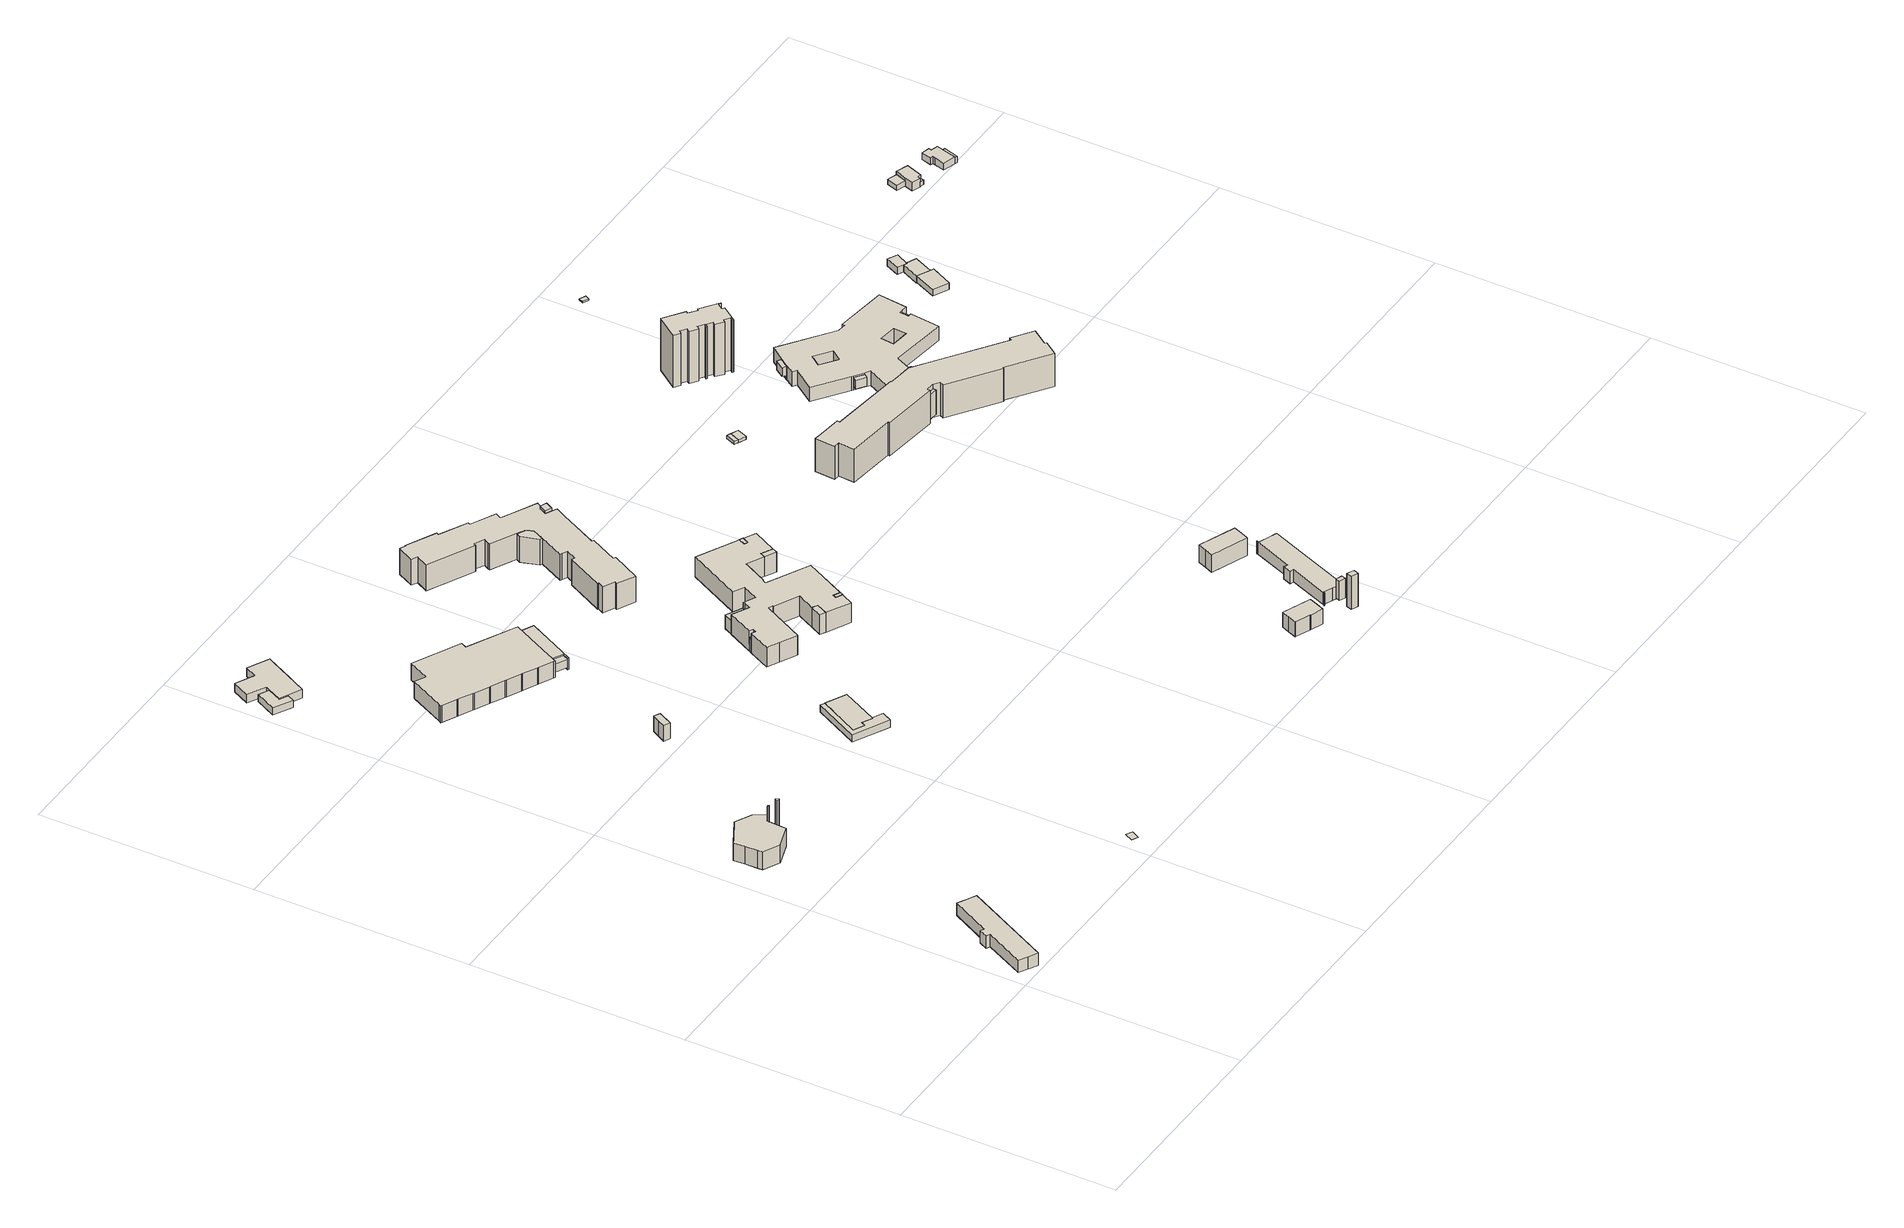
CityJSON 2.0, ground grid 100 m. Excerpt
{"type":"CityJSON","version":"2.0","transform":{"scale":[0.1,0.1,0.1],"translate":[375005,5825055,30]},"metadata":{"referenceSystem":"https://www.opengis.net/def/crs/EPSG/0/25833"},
"CityObjects":{
"building1":{"type":"Building","attributes":{"name":"Haus 13","Gemeindeschluessel":"11000005","BezugspunktDach":"2200","function":"31001_2020","measuredHeight":10.43,"storeysAboveGround":2},"address":[{"country":"Germany","locality":"Berlin","thoroughfareNumber":"555 (23)","thoroughfareName":"Stadtrandstraße"}],"geometry":[{"type":"Solid","lod":"1","boundaries":[[[[0,1,2,3,4,5,6,7,8,9]],[[10,11,12,13,14,15,16,17,18,19]],[[10,19,9,8]],[[11,10,8,7]],[[12,11,7,6]],[[13,12,6,5]],[[14,13,5,4]],[[15,14,4,3]],[[16,15,3,2]],[[17,16,2,1]],[[18,17,1,0]],[[19,18,0,9]]]]}]},
"building2":{"type":"Building","attributes":{"Gemeindeschluessel":"11000005","function":"31001_3043"},"address":[{"country":"Germany","locality":"Berlin","thoroughfareNumber":"555 (1)","thoroughfareName":"Stadtrandstraße"}],"children":["building2-1","building2-2"]},
"building2-1":{"type":"BuildingPart","attributes":{"BezugspunktDach":"2200","measuredHeight":12.29,"storeysAboveGround":2},"parents":["building2"],"geometry":[{"type":"Solid","lod":"1","boundaries":[[[[20,21,22,23]],[[24,25,26,27]],[[24,28,29,27,23,22]],[[25,24,22,21]],[[26,25,21,20]],[[27,26,20,23]],[[27,29,28,24]]]]}]},
"building2-2":{"type":"BuildingPart","attributes":{"BezugspunktDach":"2200","measuredHeight":8.95,"storeysAboveGround":2},"parents":["building2"],"geometry":[{"type":"MultiSurface","lod":"1","boundaries":[[[30,31,32,33,34,35,29,28,36,37,38]],[[39,40,41,42,43,44,45,46,47,48,49]],[[39,49,38,37]],[[40,39,37,36]],[[41,40,36,28]],[[42,41,24,27,50]],[[43,42,29,35]],[[44,43,35,34]],[[45,44,34,33]],[[46,45,33,32]],[[47,46,32,31]],[[48,47,31,30]],[[49,48,30,38]],[[50,27,24,28,29]]]}]},
"building3":{"type":"Building","attributes":{"Gemeindeschluessel":"11000005","BezugspunktDach":"2200","function":"31001_3040","measuredHeight":15.69,"storeysAboveGround":2},"address":[{"country":"Germany","locality":"Berlin","thoroughfareNumber":"555 (2)","thoroughfareName":"Stadtrandstraße"}],"geometry":[{"type":"Solid","lod":"1","boundaries":[[[[51,52,53,54,55]],[[56,57,58,59,60]],[[56,60,55,54]],[[57,56,54,53]],[[58,57,53,52]],[[59,58,52,51]],[[60,59,51,55]]]]}]},
"building4":{"type":"Building","attributes":{"Gemeindeschluessel":"11000005","BezugspunktDach":"2200","function":"31001_2463","measuredHeight":0.134,"storeysAboveGround":1},"address":[{"country":"Germany","locality":"Berlin","thoroughfareNumber":"555 (15)","thoroughfareName":"Stadtrandstraße"}],"geometry":[{"type":"Solid","lod":"1","boundaries":[[[[61,62,63,64,65]],[[66,67,68,69,70]],[[66,70,65,64]],[[67,66,64,63]],[[68,67,63,62]],[[69,68,62,61]],[[70,69,61,65]]]]}]},
"building5":{"type":"Building","attributes":{"Gemeindeschluessel":"11000005","BezugspunktDach":"2200","function":"51009_1610","measuredHeight":3.52,"storeysAboveGround":0},"address":[{"country":"Germany","locality":"Berlin"}],"geometry":[{"type":"Solid","lod":"1","boundaries":[[[[71,72,73,74,75,76]],[[77,78,79,80,81,82]],[[77,82,76,75]],[[78,77,75,74]],[[79,78,74,73]],[[80,79,73,72]],[[81,80,72,71]],[[82,81,71,76]]]]}]},
"building6":{"type":"Building","attributes":{"name":"Haus 5","Gemeindeschluessel":"11000005","BezugspunktDach":"2200","function":"31001_3050","measuredHeight":4.32,"storeysAboveGround":1},"address":[{"country":"Germany","locality":"Berlin","thoroughfareNumber":"555 (8)","thoroughfareName":"Stadtrandstraße"}],"geometry":[{"type":"Solid","lod":"1","boundaries":[[[[83,84,85,86,87,88,89,90,91,92,93,94]],[[95,96,97,98,99,100,101,102,103,104,105,106]],[[95,106,94,93]],[[96,95,93,92]],[[97,96,92,91]],[[98,97,91,90]],[[99,98,90,89]],[[100,99,89,88]],[[101,100,88,87]],[[102,101,87,86]],[[103,102,86,85]],[[104,103,85,84]],[[105,104,84,83]],[[106,105,83,94]]]]}]},
"building7":{"type":"Building","attributes":{"Gemeindeschluessel":"11000005","BezugspunktDach":"2200","function":"51009_1610","measuredHeight":7.87,"storeysAboveGround":0},"address":[{"country":"Germany","locality":"Berlin"}],"geometry":[{"type":"Solid","lod":"1","boundaries":[[[[107,108,109,110,111]],[[112,113,114,115,116]],[[112,116,111,110]],[[113,112,110,109]],[[114,113,109,108]],[[115,114,108,107]],[[116,115,107,111]]]]}]},
"building8":{"type":"Building","attributes":{"name":"Haus 20","Gemeindeschluessel":"11000005","function":"31001_3050"},"address":[{"country":"Germany","locality":"Berlin","thoroughfareNumber":"555 (5)","thoroughfareName":"Stadtrandstraße"}],"children":["building8-1","building8-2"]},
"building8-1":{"type":"BuildingPart","attributes":{"BezugspunktDach":"2200","measuredHeight":8.39,"storeysAboveGround":2},"parents":["building8"],"geometry":[{"type":"MultiSurface","lod":"1","boundaries":[[[117,118,119,120,121,122,123,124,125,126,127,128,129,130,131,132,133,134,135,136,137,138,139,140,141,142,143]],[[144,145,146,147,148,149,150,151,152,153,154,155,156,157,158,159,160,161,162,163,164,165,166,167,168,169,170]],[[144,170,143,142]],[[145,144,142,141]],[[146,145,141,140]],[[147,146,140,139]],[[148,147,139,138]],[[149,148,138,137]],[[150,149,137,136]],[[151,150,136,135]],[[171,172,173,135,134]],[[153,152,134,133]],[[154,153,133,132]],[[155,154,132,131]],[[156,155,131,130]],[[157,156,130,129]],[[158,157,129,128]],[[159,158,128,127]],[[160,159,127,126]],[[161,160,126,125]],[[162,161,125,124]],[[163,162,124,123]],[[164,163,123,122]],[[165,164,122,121]],[[166,165,121,120]],[[167,166,120,119]],[[168,167,119,118]],[[169,168,118,117]],[[170,169,117,143]],[[152,151,173,172,171]]]}]},
"building8-2":{"type":"BuildingPart","attributes":{"BezugspunktDach":"2200","measuredHeight":5.8,"storeysAboveGround":2},"parents":["building8"],"geometry":[{"type":"Solid","lod":"1","boundaries":[[[[174,175,176,177,172,171]],[[178,179,180,181,182,183]],[[178,183,171,152,151,172]],[[179,178,172,177]],[[180,179,177,176]],[[181,180,176,175]],[[182,181,175,174]],[[183,182,174,171]],[[172,151,152,171]]]]}]},
"building9":{"type":"Building","attributes":{"Gemeindeschluessel":"11000005","BezugspunktDach":"2200","function":"51009_1610","measuredHeight":3.6,"storeysAboveGround":0},"address":[{"country":"Germany","locality":"Berlin"}],"geometry":[{"type":"Solid","lod":"1","boundaries":[[[[184,185,186,187,188,189,190,191,192,193]],[[194,195,196,197,198,199,200,201,202,203]],[[194,203,193,192]],[[195,194,192,191]],[[196,195,191,190]],[[197,196,190,189]],[[198,197,189,188]],[[199,198,188,187]],[[200,199,187,186]],[[201,200,186,185]],[[202,201,185,184]],[[203,202,184,193]]]]}]},
"building10":{"type":"Building","attributes":{"Gemeindeschluessel":"11000005","BezugspunktDach":"2200","function":"31001_3050","measuredHeight":3.71,"storeysAboveGround":1},"address":[{"country":"Germany","locality":"Berlin","thoroughfareNumber":"555 (3)","thoroughfareName":"Stadtrandstraße"}],"geometry":[{"type":"Solid","lod":"1","boundaries":[[[[204,205,206,207,208,209,210]],[[195,211,200,199,198,197,196]],[[195,196,210,209]],[[211,195,209,208]],[[200,211,208,207]],[[199,200,207,206]],[[198,199,206,205]],[[197,198,205,204]],[[196,197,204,210]]]]}]},
"building11":{"type":"Building","attributes":{"Gemeindeschluessel":"11000005","BezugspunktDach":"2200","function":"51009_1610","measuredHeight":4.4,"storeysAboveGround":0},"address":[{"country":"Germany","locality":"Berlin"}],"geometry":[{"type":"Solid","lod":"1","boundaries":[[[[212,213,214,215]],[[216,217,218,219]],[[216,219,215,214]],[[217,216,214,213]],[[218,217,213,212]],[[219,218,212,215]]]]}]},
"building12":{"type":"Building","attributes":{"Gemeindeschluessel":"11000005","BezugspunktDach":"2200","function":"51009_1610","measuredHeight":9.75,"storeysAboveGround":0},"address":[{"country":"Germany","locality":"Berlin"}],"geometry":[{"type":"Solid","lod":"1","boundaries":[[[[220,221,222,223,224,225]],[[226,227,228,229,230,231]],[[226,231,225,224]],[[227,226,224,223]],[[228,227,223,222]],[[229,228,222,221]],[[230,229,221,220]],[[231,230,220,225]]]]}]},
"building13":{"type":"Building","attributes":{"Gemeindeschluessel":"11000005","function":"31001_3052"},"address":[{"country":"Germany","locality":"Berlin","thoroughfareNumber":"555 (4)","thoroughfareName":"Stadtrandstraße"}],"children":["building13-1","building13-2","building13-3","building13-4","building13-5"]},
"building13-1":{"type":"BuildingPart","attributes":{"BezugspunktDach":"2200","measuredHeight":9.9,"storeysAboveGround":3},"parents":["building13"],"geometry":[{"type":"MultiSurface","lod":"1","boundaries":[[[232,233,234,235,236,237,238,224,223,222,221,220,239,240,241,242,243,244,245,246,247,248,249,250,251,252,253,254,255,256,257,258,259,260,261,262,263,264,265,266,267,268,269,270,271,272]],[[273,274,275,276,277,278,279,280,281,282,283,284,285,286,287,288,289,290,291,292,293,294,295,296,297,298,299,300,301,302,303,304,305,306,307,308,309,310,311,312,313,314,315,316,317,318]],[[273,318,272,271]],[[319,320,321,322,323,274,273,271,270]],[[324,320,323,325,275,274,270,269]],[[326,327,324,325,328,276,275,269,268]],[[277,276,268,267]],[[329,330,331,267,266]],[[278,277,332,333,334]],[[335,336,329,266,265]],[[279,278,333,337]],[[338,336,265,264]],[[280,279,339,337,340,341]],[[342,338,264,263]],[[281,280,343,340,344,345]],[[282,281,263,262]],[[283,282,262,261]],[[284,283,261,260]],[[285,284,260,259]],[[286,285,259,258]],[[287,286,346,347,348]],[[288,287,349,347,350]],[[289,288,351,350,352,255]],[[290,289,255,254]],[[291,290,254,253]],[[292,291,253,252]],[[293,292,252,251]],[[294,293,251,250]],[[295,294,250,249]],[[296,295,249,248]],[[297,296,248,247]],[[298,297,247,246]],[[299,298,246,245]],[[300,299,245,244]],[[301,300,244,243]],[[302,301,353,354]],[[303,302,354,355]],[[304,303,355,356,357]],[[305,304,240,239]],[[306,305,239,220]],[[307,306,220,221]],[[308,307,221,222]],[[309,308,222,223]],[[310,309,223,224]],[[311,310,224,238]],[[312,311,238,237]],[[313,312,237,236]],[[314,313,236,235]],[[315,314,235,234]],[[316,315,234,233]],[[317,316,233,232]],[[318,317,232,272]],[[323,322,321,320,319]],[[325,323,320,324]],[[328,325,324,327,326]],[[334,333,332,331,330,329]],[[337,333,329,336,335]],[[341,340,337,339,336,338]],[[345,344,340,343,338,342]],[[348,347,346,258,257]],[[350,347,349,257,256]],[[256,255,352,350,351]],[[354,353,243,242]],[[355,354,242,241]],[[357,356,355,241,240]]]}]},
"building13-2":{"type":"BuildingPart","attributes":{"BezugspunktDach":"2200","measuredHeight":6.89,"storeysAboveGround":3},"parents":["building13"],"geometry":[{"type":"MultiSurface","lod":"1","boundaries":[[[329,336,338,342,358,330]],[[359,344,340,337,333,332]],[[359,332,330,358]],[[344,359,358,342]],[[340,344,342,338]],[[337,340,338,336]],[[333,337,336,329]],[[332,333,329,330,360]]]}]},
"building13-3":{"type":"BuildingPart","attributes":{"BezugspunktDach":"2200","measuredHeight":9.77,"storeysAboveGround":3},"parents":["building13"],"geometry":[{"type":"MultiSurface","lod":"1","boundaries":[[[361,362,363,364]],[[354,353,356,355]],[[354,242,241,364,363]],[[353,243,242,365,363,362]],[[356,353,362,361]],[[355,241,240,366,361,364]],[[355,367,241,242,354]],[[354,365,242,243,353]],[[356,366,240,241,355]]]}]},
"building13-4":{"type":"BuildingPart","attributes":{"BezugspunktDach":"2200","measuredHeight":9.52,"storeysAboveGround":3},"parents":["building13"],"geometry":[{"type":"MultiSurface","lod":"1","boundaries":[[[368,369,370,371]],[[346,352,350,347]],[[346,258,257,347,371,370]],[[352,346,370,369]],[[256,255,369,368]],[[347,257,256,372,368,371]],[[347,257,258,346]],[[350,352,255,256]],[[350,372,256,257,347]]]}]},
"building13-5":{"type":"BuildingPart","attributes":{"BezugspunktDach":"2200","measuredHeight":6.82,"storeysAboveGround":3},"parents":["building13"],"geometry":[{"type":"MultiSurface","lod":"1","boundaries":[[[320,324,327,321]],[[328,325,323,322]],[[328,322,321,327]],[[373,325,328,327,324]],[[323,325,324,320]],[[323,374,320,321,322]]]}]},
"building14":{"type":"Building","attributes":{"Gemeindeschluessel":"11000005","function":"31001_3052"},"address":[{"country":"Germany","locality":"Berlin","thoroughfareNumber":"563","thoroughfareName":"Stadtrandstraße"}],"children":["building14-1","building14-2","building14-3"]},
"building14-1":{"type":"BuildingPart","attributes":{"BezugspunktDach":"2200","measuredHeight":13.08,"storeysAboveGround":4},"parents":["building14"],"geometry":[{"type":"MultiSurface","lod":"1","boundaries":[[[375,376,377,378,379,380,381,382,383,384,385,386,387,388,389,390,391,392,393,394,395,396,397,398,399,400,401,402,403,404,405,406,407,408,409,410,411,412,413,414,415,416,417,418,419,420,421]],[[422,423,424,425,426,427,428,429,430,431,432,433,434,435,436,437,438,439,440,441,442,443,444,445,446,447,448,449,450,451,452,453,454,455,456,457,458,459,460,461,462,463,464,465,466,467,468]],[[422,468,421,420]],[[423,422,420,419]],[[424,423,419,418]],[[425,424,418,417]],[[426,425,417,416]],[[427,426,416,415]],[[428,427,415,414]],[[429,428,414,413]],[[430,429,413,412]],[[431,430,412,411]],[[432,431,411,410]],[[433,432,410,409]],[[434,433,409,408]],[[435,434,408,407]],[[436,435,407,406]],[[437,436,406,469,470]],[[438,437,405,470,471,404]],[[439,438,471,472]],[[440,439,403,472,473,402]],[[441,440,402,401]],[[442,441,401,400]],[[443,442,400,399]],[[444,443,399,398]],[[445,444,398,397]],[[446,445,397,396]],[[447,446,396,395]],[[448,447,395,394]],[[449,448,394,393]],[[450,449,393,392]],[[451,450,392,391]],[[452,451,391,390]],[[453,452,390,389]],[[454,453,389,388]],[[455,454,388,387]],[[456,455,387,386]],[[457,456,386,385]],[[458,457,385,384]],[[459,458,384,383]],[[474,475,383,382]],[[461,476,474,382,381]],[[477,476,478,381,380]],[[463,462,380,379]],[[464,463,379,378]],[[465,464,378,377]],[[466,465,377,376]],[[467,466,376,375]],[[468,467,375,421]],[[470,469,406,405]],[[404,471,470,405]],[[472,471,479,404,403]],[[402,473,472,403]],[[460,459,475,474]],[[460,474,476,461]],[[480,462,461,478,476,477]]]}]},
"building14-2":{"type":"BuildingPart","attributes":{"BezugspunktDach":"2200","measuredHeight":12.97,"storeysAboveGround":4},"parents":["building14"],"geometry":[{"type":"MultiSurface","lod":"1","boundaries":[[[481,475,474,476,477,482]],[[462,461,460,459,483,484]],[[462,484,482,477]],[[483,459,475,481]],[[484,483,481,482]],[[462,477,476,461]],[[460,461,476,474]],[[460,474,475,459,485]]]}]},
"building14-3":{"type":"BuildingPart","attributes":{"BezugspunktDach":"2200","measuredHeight":13.55,"storeysAboveGround":4},"parents":["building14"],"geometry":[{"type":"MultiSurface","lod":"1","boundaries":[[[486,487,488,489,490,491]],[[471,470,469,492,473,472]],[[404,403,491,490]],[[405,404,490,489]],[[406,405,470,489,488]],[[492,469,488,487]],[[473,492,487,486]],[[403,402,473,486,491]],[[471,472,403,404]],[[470,471,404,405]],[[469,470,405,406]],[[493,472,473,402,403]]]}]},
"building15":{"type":"Building","attributes":{"Gemeindeschluessel":"11000005","BezugspunktDach":"2200","function":"51009_1610","measuredHeight":9.82,"storeysAboveGround":0},"address":[{"country":"Germany","locality":"Berlin"}],"geometry":[{"type":"Solid","lod":"1","boundaries":[[[[494,253,252,251,250,249]],[[294,293,292,291,495,295]],[[294,295,249,250]],[[293,294,250,251]],[[292,293,251,252]],[[291,292,252,253]],[[495,291,253,494]],[[295,495,494,249]]]]}]},
"building16":{"type":"Building","attributes":{"Gemeindeschluessel":"11000005","BezugspunktDach":"2200","function":"51009_1610","measuredHeight":4.33,"storeysAboveGround":0},"address":[{"country":"Germany","locality":"Berlin"}],"geometry":[{"type":"Solid","lod":"1","boundaries":[[[[496,497,498,499,500,501,502]],[[503,504,505,506,507,508,509]],[[503,509,502,501]],[[504,503,501,500]],[[505,504,500,499]],[[506,505,499,498]],[[507,506,498,497]],[[508,507,497,496]],[[509,508,496,502]]]]}]},
"building17":{"type":"Building","attributes":{"Gemeindeschluessel":"11000005","BezugspunktDach":"2200","function":"31001_3060","measuredHeight":10.56,"storeysAboveGround":1},"address":[{"country":"Germany","locality":"Berlin","thoroughfareNumber":"562","thoroughfareName":"Stadtrandstraße"}],"geometry":[{"type":"Solid","lod":"1","boundaries":[[[[510,511,512,513,514,515,516,517,518,519]],[[520,521,522,523,524,525,526,527,528,529]],[[520,529,519,518]],[[521,520,518,517]],[[522,521,517,516]],[[523,522,516,515]],[[524,523,515,514]],[[525,524,514,513]],[[526,525,513,512]],[[527,526,512,511]],[[528,527,511,510]],[[529,528,510,519]]]]}]},
"building18":{"type":"Building","attributes":{"Gemeindeschluessel":"11000005","BezugspunktDach":"2200","function":"31001_3060","measuredHeight":16.44,"storeysAboveGround":1},"address":[{"country":"Germany","locality":"Berlin","thoroughfareNumber":"562 (4)","thoroughfareName":"Stadtrandstraße"}],"geometry":[{"type":"Solid","lod":"1","boundaries":[[[[530,531,532,533]],[[534,535,536,537]],[[534,537,533,532]],[[535,534,532,531]],[[536,535,531,530]],[[537,536,530,533]]]]}]},
"building19":{"type":"Building","attributes":{"Gemeindeschluessel":"11000005","BezugspunktDach":"2200","function":"31001_3060","measuredHeight":9.7,"storeysAboveGround":1},"address":[{"country":"Germany","locality":"Berlin","thoroughfareNumber":"562 (1)","thoroughfareName":"Stadtrandstraße"}],"geometry":[{"type":"Solid","lod":"1","boundaries":[[[[538,539,540,541]],[[542,543,544,545]],[[542,545,541,540]],[[543,542,540,539]],[[544,543,539,538]],[[545,544,538,541]]]]}]},
"building20":{"type":"Building","attributes":{"Gemeindeschluessel":"11000005","BezugspunktDach":"2200","function":"31001_3060","measuredHeight":10.62,"storeysAboveGround":1},"address":[{"country":"Germany","locality":"Berlin","thoroughfareNumber":"562 (2)","thoroughfareName":"Stadtrandstraße"}],"geometry":[{"type":"Solid","lod":"1","boundaries":[[[[546,547,548,549,550,551,552,553,554,555,556,557,558,559,560,561,562,563,564,565]],[[566,567,568,569,570,571,572,573,574,575,576,577,578,579,580,581,582,583,584,585]],[[566,585,565,564]],[[567,566,564,563]],[[568,567,563,562]],[[569,568,562,561]],[[570,569,561,560]],[[571,570,560,559]],[[572,571,559,558]],[[573,572,558,557]],[[574,573,557,556]],[[575,574,556,555]],[[576,575,555,554]],[[577,576,554,553]],[[578,577,553,552]],[[579,578,552,551]],[[580,579,551,550]],[[581,580,550,549]],[[582,581,549,548]],[[583,582,548,547]],[[584,583,547,546]],[[585,584,546,565]]]]}]},
"building21":{"type":"Building","attributes":{"Gemeindeschluessel":"11000005","BezugspunktDach":"2200","function":"31001_3060","measuredHeight":10.6,"storeysAboveGround":1},"address":[{"country":"Germany","locality":"Berlin","thoroughfareNumber":"562 (3)","thoroughfareName":"Stadtrandstraße"}],"geometry":[{"type":"Solid","lod":"1","boundaries":[[[[586,587,588,589,590,591,592]],[[593,594,595,596,597,598,599]],[[593,599,592,591]],[[594,593,591,590]],[[595,594,590,589]],[[596,595,589,588]],[[597,596,588,587]],[[598,597,587,586]],[[599,598,586,592]]]]}]},
"building22":{"type":"Building","attributes":{"Gemeindeschluessel":"11000005","BezugspunktDach":"2200","function":"51009_1611","measuredHeight":1.38,"storeysAboveGround":0},"address":[{"country":"Germany","locality":"Berlin"}],"geometry":[{"type":"Solid","lod":"1","boundaries":[[[[600,601,602,603]],[[604,605,606,607]],[[604,607,603,602]],[[605,604,602,601]],[[606,605,601,600]],[[607,606,600,603]]]]}]},
"building23":{"type":"Building","attributes":{"Gemeindeschluessel":"11000005","BezugspunktDach":"2200","function":"31001_2463","measuredHeight":1.47,"storeysAboveGround":1},"address":[{"country":"Germany","locality":"Berlin","thoroughfareNumber":"205 (1)","thoroughfareName":"Radelandstraße"}],"geometry":[{"type":"Solid","lod":"1","boundaries":[[[[608,609,601,600]],[[610,611,612,613]],[[610,613,600,601]],[[611,610,601,609]],[[612,611,609,608]],[[613,612,608,600]]]]}]},
"building24":{"type":"Building","attributes":{"Gemeindeschluessel":"11000005","BezugspunktDach":"2200","function":"31001_3051","measuredHeight":16.65,"storeysAboveGround":4},"address":[{"country":"Germany","locality":"Berlin","thoroughfareNumber":"199 (1)","thoroughfareName":"Radelandstraße"}],"geometry":[{"type":"Solid","lod":"1","boundaries":[[[[614,615,616,617,618,619,620,621,622,623,624,625,626,627,628,629,630,631,632,633,634,635,636,637,638,639,640,641,642]],[[643,644,645,646,647,648,649,650,651,652,653,654,655,656,657,658,659,660,661,662,663,664,665,666,667,668,669,670,671]],[[643,671,642,641]],[[644,643,641,640]],[[645,644,640,639]],[[646,645,639,638]],[[647,646,638,637]],[[648,647,637,636]],[[649,648,636,635]],[[650,649,635,634]],[[651,650,634,633]],[[652,651,633,632]],[[653,652,632,631]],[[654,653,631,630]],[[655,654,630,629]],[[656,655,629,628]],[[657,656,628,627]],[[658,657,627,626]],[[659,658,626,625]],[[660,659,625,624]],[[661,660,624,623]],[[662,661,623,622]],[[663,662,622,621]],[[664,663,621,620]],[[665,664,620,619]],[[666,665,619,618]],[[667,666,618,617]],[[668,667,617,616]],[[669,668,616,615]],[[670,669,615,614]],[[671,670,614,642]]]]}]},
"building25":{"type":"Building","attributes":{"Gemeindeschluessel":"11000005","BezugspunktDach":"2200","function":"51009_1610","measuredHeight":12.15,"storeysAboveGround":0},"address":[{"country":"Germany","locality":"Berlin"}],"geometry":[{"type":"Solid","lod":"1","boundaries":[[[[672,673,674,675]],[[676,677,678,679]],[[676,679,675,674]],[[677,676,674,673]],[[678,677,673,672]],[[679,678,672,675]]]]}]},
"building26":{"type":"Building","attributes":{"Gemeindeschluessel":"11000005","BezugspunktDach":"2200","function":"51009_1610","measuredHeight":4.3,"storeysAboveGround":0},"address":[{"country":"Germany","locality":"Berlin"}],"geometry":[{"type":"Solid","lod":"1","boundaries":[[[[680,681,682,683]],[[684,685,686,687]],[[684,687,683,682]],[[685,684,682,681]],[[686,685,681,680]],[[687,686,680,683]]]]}]},
"building27":{"type":"Building","attributes":{"Gemeindeschluessel":"11000005","BezugspunktDach":"2200","function":"31001_1023","measuredHeight":26.26,"storeysAboveGround":8},"address":[{"country":"Germany","locality":"Berlin","thoroughfareNumber":"205","thoroughfareName":"Radelandstraße"}],"geometry":[{"type":"Solid","lod":"1","boundaries":[[[[688,689,690,691,692,693,694,695,696,697,698,699,700,701,702,703,704,705,706,707,708,709,710,711,712,713,714,715]],[[716,717,718,719,720,721,722,723,724,725,726,727,728,729,730,731,732,733,734,735,736,737,738,739,740,741,742,743]],[[716,743,715,714]],[[717,716,714,713]],[[718,717,713,712]],[[719,718,712,711]],[[720,719,711,710]],[[721,720,710,709]],[[722,721,709,708]],[[723,722,708,707]],[[724,723,707,706]],[[725,724,706,705]],[[726,725,705,704]],[[727,726,704,703]],[[728,727,703,702]],[[729,728,702,701]],[[730,729,701,700]],[[731,730,700,699]],[[732,731,699,698]],[[733,732,698,697]],[[734,733,697,696]],[[735,734,696,695]],[[736,735,695,694]],[[737,736,694,693]],[[738,737,693,692]],[[739,738,692,691]],[[740,739,691,690]],[[741,740,690,689]],[[742,741,689,688]],[[743,742,688,715]]]]}]},
"building28":{"type":"Building","attributes":{"Gemeindeschluessel":"11000005","BezugspunktDach":"2200","function":"51009_1610","measuredHeight":4.43,"storeysAboveGround":0},"address":[{"country":"Germany","locality":"Berlin"}],"geometry":[{"type":"Solid","lod":"1","boundaries":[[[[744,745,746,747]],[[748,749,750,751]],[[748,751,747,746]],[[749,748,746,745]],[[750,749,745,744]],[[751,750,744,747]]]]}]},
"building29":{"type":"Building","attributes":{"Gemeindeschluessel":"11000005","BezugspunktDach":"2200","function":"51009_1610","measuredHeight":5.14,"storeysAboveGround":0},"address":[{"country":"Germany","locality":"Berlin"}],"geometry":[{"type":"Solid","lod":"1","boundaries":[[[[752,753,754,755,756]],[[757,758,759,760,761]],[[757,761,756,755]],[[758,757,755,754]],[[759,758,754,753]],[[760,759,753,752]],[[761,760,752,756]]]]}]},
"building30":{"type":"Building","attributes":{"Gemeindeschluessel":"11000005","BezugspunktDach":"2200","function":"51009_1610","measuredHeight":3.47,"storeysAboveGround":0},"address":[{"country":"Germany","locality":"Berlin"}],"geometry":[{"type":"Solid","lod":"1","boundaries":[[[[762,763,764,765]],[[766,767,768,769]],[[766,769,765,764]],[[767,766,764,763]],[[768,767,763,762]],[[769,768,762,765]]]]}]},
"building31":{"type":"Building","attributes":{"Gemeindeschluessel":"11000005","BezugspunktDach":"2200","function":"31001_1022","measuredHeight":7.28,"storeysAboveGround":1},"address":[{"country":"Germany","locality":"Berlin","thoroughfareNumber":"199","thoroughfareName":"Radelandstraße"}],"geometry":[{"type":"Solid","lod":"1","boundaries":[[[[770,771,772,773,774,775,776,777,778,779,780,781,782,783,784,785,786,787,788,789,790,791,792,793,794,795,796,797,798,799,800,801],[802,803,804,805],[806,807,808,809]],[[810,811,812,813,814,815,816,817,818,819,820,821,822,823,824,825,826,827,828,829,830,831,832,833,834,835,836,837,838,839,840,841],[842,843,844,845],[846,847,848,849]],[[810,841,801,800]],[[811,810,800,799]],[[812,811,799,798]],[[813,812,798,797]],[[814,813,797,796]],[[815,814,796,795]],[[816,815,795,794]],[[817,816,794,793]],[[818,817,793,792]],[[819,818,792,791]],[[820,819,791,790]],[[821,820,790,789]],[[822,821,789,788]],[[823,822,788,787]],[[824,823,787,786]],[[825,824,786,785]],[[826,825,785,784]],[[827,826,784,783]],[[828,827,783,782]],[[829,828,782,781]],[[830,829,781,780]],[[831,830,780,779]],[[832,831,779,778]],[[833,832,778,777]],[[834,833,777,776]],[[835,834,776,775]],[[836,835,775,774]],[[837,836,774,773]],[[838,837,773,772]],[[839,838,772,771]],[[840,839,771,770]],[[841,840,770,801]],[[842,845,805,804]],[[843,842,804,803]],[[844,843,803,802]],[[845,844,802,805]],[[846,849,809,808]],[[847,846,808,807]],[[848,847,807,806]],[[849,848,806,809]]]]}]},
"building32":{"type":"Building","attributes":{"Gemeindeschluessel":"11000005","BezugspunktDach":"2200","function":"51009_1610","measuredHeight":0.554,"storeysAboveGround":0},"address":[{"country":"Germany","locality":"Berlin"}],"geometry":[{"type":"Solid","lod":"1","boundaries":[[[[850,851,852,853]],[[854,855,856,857]],[[854,857,853,852]],[[855,854,852,851]],[[856,855,851,850]],[[857,856,850,853]]]]}]},
"building33":{"type":"Building","attributes":{"Gemeindeschluessel":"11000005","BezugspunktDach":"2200","function":"51009_1610","measuredHeight":4.35,"storeysAboveGround":0},"address":[{"country":"Germany","locality":"Berlin"}],"geometry":[{"type":"Solid","lod":"1","boundaries":[[[[858,859,860,861]],[[862,863,864,865]],[[862,865,861,860]],[[863,862,860,859]],[[864,863,859,858]],[[865,864,858,861]]]]}]},
"building34":{"type":"Building","attributes":{"Gemeindeschluessel":"11000005","BezugspunktDach":"2200","function":"31001_2500","measuredHeight":3.46,"storeysAboveGround":1},"address":[{"country":"Germany","locality":"Berlin","thoroughfareNumber":"199 (4)","thoroughfareName":"Radelandstraße"}],"geometry":[{"type":"Solid","lod":"1","boundaries":[[[[866,867,868,869,870]],[[871,872,873,874,875]],[[871,875,870,869]],[[872,871,869,868]],[[873,872,868,867]],[[874,873,867,866]],[[875,874,866,870]]]]}]},
"building35":{"type":"Building","attributes":{"Gemeindeschluessel":"11000005","BezugspunktDach":"2200","function":"31001_2460","measuredHeight":3.5,"storeysAboveGround":1},"address":[{"country":"Germany","locality":"Berlin","thoroughfareNumber":"199 (3)","thoroughfareName":"Radelandstraße"}],"geometry":[{"type":"Solid","lod":"1","boundaries":[[[[869,868,876,877,878,879,880]],[[881,882,883,884,885,886,887]],[[881,887,880,879]],[[882,881,879,878]],[[883,882,878,877]],[[884,883,877,876]],[[885,884,876,868]],[[886,885,868,869]],[[887,886,869,880]]]]}]},
"building36":{"type":"Building","attributes":{"Gemeindeschluessel":"11000005","BezugspunktDach":"2200","function":"31001_3050","measuredHeight":3.39,"storeysAboveGround":1},"address":[{"country":"Germany","locality":"Berlin","thoroughfareNumber":"199 (2)","thoroughfareName":"Radelandstraße"}],"geometry":[{"type":"Solid","lod":"1","boundaries":[[[[879,878,877,888,889,890]],[[891,892,893,894,895,896]],[[891,896,890,889]],[[892,891,889,888]],[[893,892,888,877]],[[894,893,877,878]],[[895,894,878,879]],[[896,895,879,890]]]]}]},
"building37":{"type":"Building","attributes":{"Gemeindeschluessel":"11000005","BezugspunktDach":"2200","function":"51009_1610","measuredHeight":2.53,"storeysAboveGround":0},"address":[{"country":"Germany","locality":"Berlin"}],"geometry":[{"type":"Solid","lod":"1","boundaries":[[[[897,898,899,900]],[[901,902,903,904]],[[901,904,900,899]],[[902,901,899,898]],[[903,902,898,897]],[[904,903,897,900]]]]}]},
"building38":{"type":"Building","attributes":{"Gemeindeschluessel":"11000005","BezugspunktDach":"2200","function":"51009_1610","measuredHeight":2.38,"storeysAboveGround":0},"address":[{"country":"Germany","locality":"Berlin"}],"geometry":[{"type":"Solid","lod":"1","boundaries":[[[[905,906,907,908]],[[909,910,911,912]],[[909,912,908,907]],[[910,909,907,906]],[[911,910,906,905]],[[912,911,905,908]]]]}]},
"building39":{"type":"Building","attributes":{"Gemeindeschluessel":"11000005","BezugspunktDach":"2200","function":"31001_1010","measuredHeight":4.22,"storeysAboveGround":1},"address":[{"country":"Germany","locality":"Berlin","thoroughfareNumber":"200","thoroughfareName":"Radelandstraße"}],"geometry":[{"type":"Solid","lod":"1","boundaries":[[[[913,914,915,916,917,918,919,920]],[[921,922,923,924,925,926,927,928]],[[921,928,920,919]],[[922,921,919,918]],[[923,922,918,917]],[[924,923,917,916]],[[925,924,916,915]],[[926,925,915,914]],[[927,926,914,913]],[[928,927,913,920]]]]}]},
"building40":{"type":"Building","attributes":{"Gemeindeschluessel":"11000005","function":"31001_1010"},"address":[{"country":"Germany","locality":"Berlin","thoroughfareNumber":"200 (53)","thoroughfareName":"Radelandstraße"}],"children":["building40-1","building40-2"]},
"building40-1":{"type":"BuildingPart","attributes":{"BezugspunktDach":"2200","measuredHeight":4.19,"storeysAboveGround":1},"parents":["building40"],"geometry":[{"type":"MultiSurface","lod":"1","boundaries":[[[929,930,931,932,933,934,935,936,937,938,939,940]],[[941,942,943,944,945,946,947,948,949,950,951,952]],[[941,952,940,939]],[[942,941,939,938]],[[943,942,938,937]],[[944,943,937,936]],[[945,944,936,935]],[[946,945,935,934]],[[947,946,934,933]],[[948,947,933,932]],[[949,948,932,931]],[[953,954,931,930]],[[955,953,950,930,929]],[[952,951,929,940]],[[950,949,954,953]],[[951,950,953,955]]]}]},
"building40-2":{"type":"BuildingPart","attributes":{"BezugspunktDach":"2200","measuredHeight":3.05,"storeysAboveGround":1},"parents":["building40"],"geometry":[{"type":"MultiSurface","lod":"1","boundaries":[[[956,957,954,955]],[[949,958,959,951]],[[958,949,954,957]],[[959,958,957,956]],[[951,959,956,955]],[[949,960,950,953,954]],[[951,955,953,950]]]}]}
},
"vertices":[
[69,25,97],[110,2,97],[318,410,97],[276,431,97],[235,453,97],[140,270,97],[122,280,97],[103,241,97],[120,232,97],[27,47,97],[120,232,36],[103,241,36],[122,280,36],[140,270,36],[235,453,36],[276,431,36],[318,410,36],[110,2,36],[69,25,36],[27,47,36],
[337,1382,165],[344,1386,165],[340,1392,165],[333,1389,165],[340,1392,42],[344,1386,42],[337,1382,42],[333,1389,42],[340,1392,116],[333,1389,116],
[114,1366,116],[116,1307,116],[117,1286,116],[193,1248,116],[300,1283,116],[305,1374,116],[310,1446,116],[234,1485,116],[111,1418,116],[234,1485,27],[310,1446,27],[340,1392,27],[333,1389,27],[305,1374,27],[300,1283,27],[193,1248,27],[117,1286,27],[116,1307,27],[114,1366,27],[111,1418,27],[333,1389,108],
[351,1353,197],[354,1347,197],[363,1352,197],[355,1366,197],[347,1362,197],[355,1366,40],[363,1352,40],[354,1347,40],[351,1353,40],[347,1362,40],
[1043,88,37],[1050,84,37],[1069,122,37],[1042,137,37],[1022,98,37],[1042,137,36],[1069,122,36],[1050,84,36],[1043,88,36],[1022,98,36],
[95,3451,75],[111,3483,75],[72,3503,75],[105,3568,75],[57,3592,75],[8,3496,75],[57,3592,40],[105,3568,40],[72,3503,40],[111,3483,40],[95,3451,40],[8,3496,40],
[114,3586,80],[105,3568,80],[72,3503,80],[111,3483,80],[170,3453,80],[201,3513,80],[211,3533,80],[280,3668,80],[182,3718,80],[154,3664,80],[69,3707,80],[30,3629,80],[69,3707,37],[154,3664,37],[182,3718,37],[280,3668,37],[211,3533,37],[201,3513,37],[170,3453,37],[111,3483,37],[72,3503,37],[105,3568,37],[114,3586,37],[30,3629,37],
[714,2060,83],[748,2128,83],[721,2142,83],[704,2109,83],[686,2074,83],[704,2109,5],[721,2142,5],[748,2128,5],[714,2060,5],[686,2074,5],
[327,2895,108],[391,2863,108],[396,2860,108],[460,2828,108],[465,2825,108],[530,2793,108],[535,2791,108],[599,2759,108],[604,2756,108],[668,2724,108],[673,2722,108],[737,2689,108],[742,2687,108],[807,2655,108],[812,2652,108],[814,2657,108],[819,2666,108],[834,2697,108],[934,2897,108],[711,3009,108],[725,3036,108],[508,3144,108],[460,3047,108],[410,3073,108],[407,3068,108],[327,2909,108],[321,2897,108],[327,2909,24],[407,3068,24],[410,3073,24],[460,3047,24],[508,3144,24],[725,3036,24],[711,3009,24],[934,2897,24],[834,2697,24],[819,2666,24],[814,2657,24],[812,2652,24],[807,2655,24],[742,2687,24],[737,2689,24],[673,2722,24],[668,2724,24],[604,2756,24],[599,2759,24],[535,2791,24],[530,2793,24],[465,2825,24],[460,2828,24],[396,2860,24],[391,2863,24],[327,2895,24],[321,2897,24],[834,2697,81],[934,2897,81],[934,2897,54],
[898,2664,81],[883,2634,81],[888,2632,81],[1004,2862,81],[934,2897,23],[1004,2862,23],[888,2632,23],[883,2634,23],[898,2664,23],[834,2697,23],
[1185,1313,74],[1209,1361,74],[1161,1385,74],[1158,1380,74],[1112,1404,74],[1102,1384,74],[1053,1408,74],[1149,1597,74],[1131,1607,74],[1023,1395,74],[1131,1607,38],[1149,1597,38],[1053,1408,38],[1102,1384,38],[1112,1404,38],[1158,1380,38],[1161,1385,38],[1209,1361,38],[1185,1313,38],[1023,1395,38],
[1102,1384,75],[1112,1404,75],[1158,1380,75],[1161,1385,75],[1244,1549,75],[1149,1597,75],[1053,1408,75],[1244,1549,38],
[883,2634,77],[898,2664,77],[834,2697,77],[819,2666,77],[834,2697,37],[898,2664,37],[883,2634,37],[819,2666,37],
[1607,1858,133],[1634,1911,133],[1613,1921,133],[1613,1920,133],[1608,1922,133],[1582,1871,133],[1608,1922,35],[1613,1920,35],[1613,1921,35],[1634,1911,35],[1607,1858,35],[1582,1871,35],
[1344,1918,133],[1420,1880,133],[1446,1931,133],[1519,2074,133],[1539,2064,133],[1538,2060,133],[1650,2004,133],[1716,1803,133],[1744,1859,133],[1714,1874,133],[1722,1890,133],[1752,1875,133],[1851,2069,133],[1658,2167,133],[1668,2185,133],[1670,2184,133],[1728,2298,133],[1806,2258,133],[1809,2262,133],[1808,2263,133],[1818,2283,133],[1870,2256,133],[1926,2365,133],[1870,2394,133],[1854,2363,133],[1838,2371,133],[1854,2402,133],[1665,2498,133],[1539,2250,133],[1590,2224,133],[1554,2152,133],[1501,2179,133],[1498,2174,133],[1501,2172,133],[1484,2139,133],[1406,2179,133],[1346,2062,133],[1365,2053,133],[1357,2037,133],[1338,2047,133],[1287,1947,133],[1338,2047,34],[1357,2037,34],[1365,2053,34],[1346,2062,34],[1406,2179,34],[1484,2139,34],[1501,2172,34],[1498,2174,34],[1501,2179,34],[1554,2152,34],[1590,2224,34],[1539,2250,34],[1665,2498,34],[1854,2402,34],[1838,2371,34],[1854,2363,34],[1870,2394,34],[1926,2365,34],[1870,2256,34],[1818,2283,34],[1808,2263,34],[1809,2262,34],[1806,2258,34],[1728,2298,34],[1670,2184,34],[1668,2185,34],[1658,2167,34],[1851,2069,34],[1752,1875,34],[1722,1890,34],[1714,1874,34],[1744,1859,34],[1716,1803,34],[1607,1858,34],[1634,1911,34],[1613,1921,34],[1613,1920,34],[1608,1922,34],[1650,2004,34],[1538,2060,34],[1539,2064,34],[1519,2074,34],[1446,1931,34],[1420,1880,34],[1344,1918,34],[1287,1947,34],[1357,2037,60],[1357,2037,103],[1338,2047,103],[1338,2047,35],[1357,2037,35],[1365,2053,103],[1365,2053,35],[1346,2062,71],[1346,2062,103],[1346,2062,35],[1484,2139,104],[1406,2179,104],[1406,2179,75],[1406,2179,35],[1484,2139,35],[1484,2139,69],[1501,2172,40],[1501,2172,104],[1501,2172,35],[1498,2174,104],[1501,2172,86],[1498,2174,35],[1498,2174,55],[1501,2179,104],[1498,2174,97],[1501,2179,35],[1501,2179,42],[1854,2402,39],[1838,2371,39],[1838,2371,47],[1838,2371,110],[1854,2363,39],[1854,2363,86],[1870,2394,39],[1752,1875,36],[1722,1890,36],[1714,1874,36],[1744,1859,36],[1744,1859,49],
[1425,2218,104],[1425,2218,35],[1406,2179,77],
[1744,1859,134],[1752,1875,134],[1722,1890,134],[1714,1874,134],[1722,1890,110],[1744,1859,109],[1714,1874,85],
[1854,2363,134],[1870,2394,134],[1854,2402,134],[1838,2371,134],[1854,2363,110],
[1365,2053,100],[1357,2037,69],
[1266,3285,153],[1273,3298,153],[1320,3274,153],[1308,3250,153],[1304,3242,153],[1419,3183,153],[1460,3162,153],[1470,3130,153],[1444,3078,153],[1386,2962,153],[1394,2958,153],[1418,2946,153],[1394,2899,153],[1381,2906,153],[1381,2905,153],[1294,2734,153],[1297,2732,153],[1283,2705,153],[1337,2678,153],[1331,2667,153],[1412,2626,153],[1481,2760,153],[1470,2765,153],[1535,2892,153],[1526,2897,153],[1617,3076,153],[1642,3125,153],[1619,3136,153],[1591,3150,153],[1608,3184,153],[1620,3178,153],[1620,3179,153],[1636,3210,153],[1637,3211,153],[1554,3253,153],[1477,3292,153],[1491,3320,153],[1378,3377,153],[1382,3387,153],[1255,3451,153],[1260,3461,153],[1126,3529,153],[1124,3526,153],[1097,3539,153],[1058,3462,153],[1085,3448,153],[1056,3391,153],[1085,3448,23],[1058,3462,23],[1097,3539,23],[1124,3526,23],[1126,3529,23],[1260,3461,23],[1255,3451,23],[1382,3387,23],[1378,3377,23],[1491,3320,23],[1477,3292,23],[1554,3253,23],[1637,3211,23],[1636,3210,23],[1620,3179,23],[1620,3178,23],[1608,3184,23],[1591,3150,23],[1619,3136,23],[1642,3125,23],[1617,3076,23],[1526,2897,23],[1535,2892,23],[1470,2765,23],[1481,2760,23],[1412,2626,23],[1331,2667,23],[1337,2678,23],[1283,2705,23],[1297,2732,23],[1294,2734,23],[1381,2905,23],[1381,2906,23],[1394,2899,23],[1418,2946,23],[1394,2958,23],[1386,2962,23],[1444,3078,23],[1470,3130,23],[1460,3162,23],[1419,3183,23],[1304,3242,23],[1308,3250,23],[1320,3274,23],[1273,3298,23],[1266,3285,23],[1056,3391,23],[1620,3179,32],[1620,3178,32],[1608,3184,32],[1591,3150,32],[1619,3136,32],[1470,3130,152],[1444,3078,152],[1460,3162,152],[1419,3183,152],[1460,3162,88],[1608,3184,93],[1419,3183,66],
[1434,3083,152],[1409,3162,152],[1434,3083,23],[1409,3162,23],[1445,3080,23],
[1619,3136,168],[1637,3171,168],[1620,3179,168],[1620,3178,168],[1608,3184,168],[1591,3150,168],[1637,3171,32],[1591,3150,40],
[1858,2232,133],[1858,2232,34],
[1642,3125,77],[1678,3106,77],[1712,3172,77],[1636,3210,77],[1620,3179,77],[1637,3171,77],[1619,3136,77],[1637,3171,34],[1620,3179,34],[1636,3210,34],[1712,3172,34],[1678,3106,34],[1642,3125,34],[1619,3136,34],
[2524,208,114],[2592,180,114],[2595,179,114],[2651,157,114],[2667,195,114],[2681,231,114],[2682,234,114],[2552,286,114],[2536,248,114],[2521,209,114],[2536,248,39],[2552,286,39],[2682,234,39],[2681,231,39],[2667,195,39],[2651,157,39],[2595,179,39],[2592,180,39],[2524,208,39],[2521,209,39],
[2824,94,204],[2835,119,204],[2802,133,204],[2792,108,204],[2802,133,39],[2835,119,39],[2824,94,39],[2792,108,39],
[2844,165,139],[2852,185,139],[2824,196,139],[2816,176,139],[2824,196,42],[2852,185,42],[2844,165,42],[2816,176,42],
[2763,212,101],[2766,220,101],[2808,203,101],[2824,196,101],[2852,185,101],[3011,579,101],[3009,580,101],[2967,597,101],[2925,613,101],[2929,622,101],[2926,623,101],[2925,620,101],[2923,614,101],[2851,436,101],[2833,443,101],[2818,406,101],[2836,400,101],[2764,221,101],[2761,215,101],[2760,213,101],[2761,215,39],[2764,221,39],[2836,400,39],[2818,406,39],[2833,443,39],[2851,436,39],[2923,614,39],[2925,620,39],[2926,623,39],[2929,622,39],[2925,613,39],[2967,597,39],[3009,580,39],[3011,579,39],[2852,185,39],[2824,196,39],[2808,203,39],[2766,220,39],[2763,212,39],[2760,213,39],
[2893,647,129],[2894,650,129],[2909,685,129],[2924,724,129],[2756,792,129],[2740,753,129],[2724,715,129],[2740,753,41],[2756,792,41],[2924,724,41],[2909,685,41],[2894,650,41],[2893,647,41],[2724,715,41],
[2530,2799,46],[2550,2846,46],[2530,2854,46],[2511,2807,46],[2530,2854,32],[2550,2846,32],[2530,2799,32],[2511,2807,32],
[2566,2784,46],[2585,2831,46],[2550,2846,31],[2585,2831,31],[2566,2784,31],[2530,2799,31],
[2565,2354,175],[2560,2279,175],[2786,2253,175],[2784,2243,175],[3053,2211,175],[3054,2227,175],[3093,2223,175],[3119,2204,175],[3111,2186,175],[3327,2031,175],[3333,2039,175],[3517,1904,175],[3563,1968,175],[3555,1973,175],[3608,2048,175],[3518,2112,175],[3509,2100,175],[3199,2321,175],[3139,2363,175],[3066,2371,175],[3054,2372,175],[3049,2373,175],[3024,2376,175],[3025,2380,175],[2689,2420,175],[2691,2433,175],[2583,2445,175],[2545,2450,175],[2538,2357,175],[2545,2450,9],[2583,2445,9],[2691,2433,9],[2689,2420,9],[3025,2380,9],[3024,2376,9],[3049,2373,9],[3054,2372,9],[3066,2371,9],[3139,2363,9],[3199,2321,9],[3509,2100,9],[3518,2112,9],[3608,2048,9],[3555,1973,9],[3563,1968,9],[3517,1904,9],[3333,2039,9],[3327,2031,9],[3111,2186,9],[3119,2204,9],[3093,2223,9],[3054,2227,9],[3053,2211,9],[2784,2243,9],[2786,2253,9],[2560,2279,9],[2565,2354,9],[2538,2357,9],
[3091,2207,154],[3093,2223,154],[3054,2227,154],[3053,2211,154],[3054,2227,32],[3093,2223,32],[3091,2207,32],[3053,2211,32],
[3066,2371,72],[3084,2409,72],[3075,2413,72],[3054,2372,72],[3075,2413,29],[3084,2409,29],[3066,2371,29],[3054,2372,29],
[2748,3192,290],[2759,3205,290],[2786,3184,290],[2777,3171,290],[2811,3146,290],[2821,3158,290],[2847,3139,290],[2838,3126,290],[2841,3124,290],[2851,3136,290],[2877,3116,290],[2868,3104,290],[2902,3078,290],[2912,3090,290],[2937,3071,290],[2928,3059,290],[2933,3055,290],[2983,3125,290],[2973,3133,290],[2992,3160,290],[3003,3152,290],[3006,3156,290],[2923,3216,290],[2918,3208,290],[2879,3238,290],[2885,3246,290],[2795,3312,290],[2721,3212,290],[2795,3312,28],[2885,3246,28],[2879,3238,28],[2918,3208,28],[2923,3216,28],[3006,3156,28],[3003,3152,28],[2992,3160,28],[2973,3133,28],[2983,3125,28],[2933,3055,28],[2928,3059,28],[2937,3071,28],[2912,3090,28],[2902,3078,28],[2868,3104,28],[2877,3116,28],[2851,3136,28],[2841,3124,28],[2838,3126,28],[2847,3139,28],[2821,3158,28],[2811,3146,28],[2777,3171,28],[2786,3184,28],[2759,3205,28],[2748,3192,28],[2721,3212,28],
[3117,2543,75],[3129,2559,75],[3089,2588,75],[3077,2572,75],[3089,2588,31],[3129,2559,31],[3117,2543,31],[3077,2572,31],
[3016,2858,76],[3031,2878,76],[3045,2898,76],[3029,2910,76],[3000,2869,76],[3029,2910,31],[3045,2898,31],[3031,2878,31],[3016,2858,31],[3000,2869,31],
[3258,2378,69],[3272,2412,69],[3257,2419,69],[3241,2385,69],[3257,2419,34],[3272,2412,34],[3258,2378,34],[3241,2385,34],
[3082,2593,84],[3089,2588,84],[3129,2559,84],[3150,2544,84],[3084,2409,84],[3066,2371,84],[3139,2363,84],[3199,2321,84],[3229,2386,84],[3240,2380,84],[3241,2385,84],[3257,2419,84],[3258,2421,84],[3247,2426,84],[3278,2493,84],[3546,2459,84],[3562,2597,84],[3544,2598,84],[3548,2642,84],[3565,2639,84],[3591,2636,84],[3607,2771,84],[3363,2801,84],[3362,2788,84],[3321,2793,84],[3090,2960,84],[3045,2898,84],[3016,2858,84],[3012,2851,84],[2985,2814,84],[3005,2802,84],[2933,2702,84],[3117,2796,84],[3190,2741,84],[3153,2692,84],[3081,2747,84],[3359,2616,84],[3443,2607,84],[3438,2546,84],[3352,2556,84],[3005,2802,12],[2985,2814,12],[3012,2851,12],[3016,2858,12],[3045,2898,12],[3090,2960,12],[3321,2793,12],[3362,2788,12],[3363,2801,12],[3607,2771,12],[3591,2636,12],[3565,2639,12],[3548,2642,12],[3544,2598,12],[3562,2597,12],[3546,2459,12],[3278,2493,12],[3247,2426,12],[3258,2421,12],[3257,2419,12],[3241,2385,12],[3240,2380,12],[3229,2386,12],[3199,2321,12],[3139,2363,12],[3066,2371,12],[3084,2409,12],[3150,2544,12],[3129,2559,12],[3089,2588,12],[3082,2593,12],[2933,2702,12],[3153,2692,12],[3190,2741,12],[3117,2796,12],[3081,2747,12],[3438,2546,12],[3443,2607,12],[3359,2616,12],[3352,2556,12],
[3060,3800,30],[3071,3821,30],[3043,3834,30],[3033,3813,30],[3043,3834,24],[3071,3821,24],[3060,3800,24],[3033,3813,24],
[3562,2597,74],[3565,2639,74],[3548,2642,74],[3544,2598,74],[3548,2642,30],[3565,2639,30],[3562,2597,30],[3544,2598,30],
[3839,2581,66],[3887,2680,66],[3872,2687,66],[3814,2716,66],[3768,2616,66],[3814,2716,32],[3872,2687,32],[3887,2680,32],[3839,2581,32],[3768,2616,32],
[3912,2775,66],[3867,2795,66],[3865,2791,66],[3850,2798,66],[3811,2718,66],[3850,2798,31],[3865,2791,31],[3867,2795,31],[3912,2775,31],[3872,2687,31],[3814,2716,31],[3811,2718,31],
[3896,2853,66],[3851,2875,66],[3821,2812,66],[3851,2875,32],[3896,2853,32],[3867,2795,32],[3865,2791,32],[3850,2798,32],[3821,2812,32],
[4357,3084,50],[4376,3136,50],[4332,3151,50],[4314,3099,50],[4332,3151,24],[4376,3136,24],[4357,3084,24],[4314,3099,24],
[4400,3025,49],[4405,3040,49],[4389,3045,49],[4384,3031,49],[4389,3045,26],[4405,3040,26],[4400,3025,26],[4384,3031,26],
[4384,3031,65],[4389,3045,65],[4405,3040,65],[4433,3118,65],[4377,3138,65],[4376,3136,65],[4357,3084,65],[4344,3045,65],[4357,3084,23],[4376,3136,23],[4377,3138,23],[4433,3118,23],[4405,3040,23],[4389,3045,23],[4384,3031,23],[4344,3045,23],
[4588,2989,56],[4601,3037,56],[4607,3059,56],[4614,3085,56],[4606,3087,56],[4581,3094,56],[4585,3107,56],[4547,3117,56],[4534,3070,56],[4546,3067,56],[4542,3053,56],[4529,3006,56],[4542,3053,22],[4546,3067,22],[4534,3070,22],[4547,3117,22],[4585,3107,22],[4581,3094,22],[4606,3087,22],[4614,3085,22],[4607,3059,22],[4601,3037,22],[4588,2989,22],[4529,3006,22],[4601,3037,52],[4607,3059,52],[4588,2989,52],
[4602,2985,52],[4622,3055,52],[4622,3055,22],[4602,2985,22],[4604,3049,22]
]}
